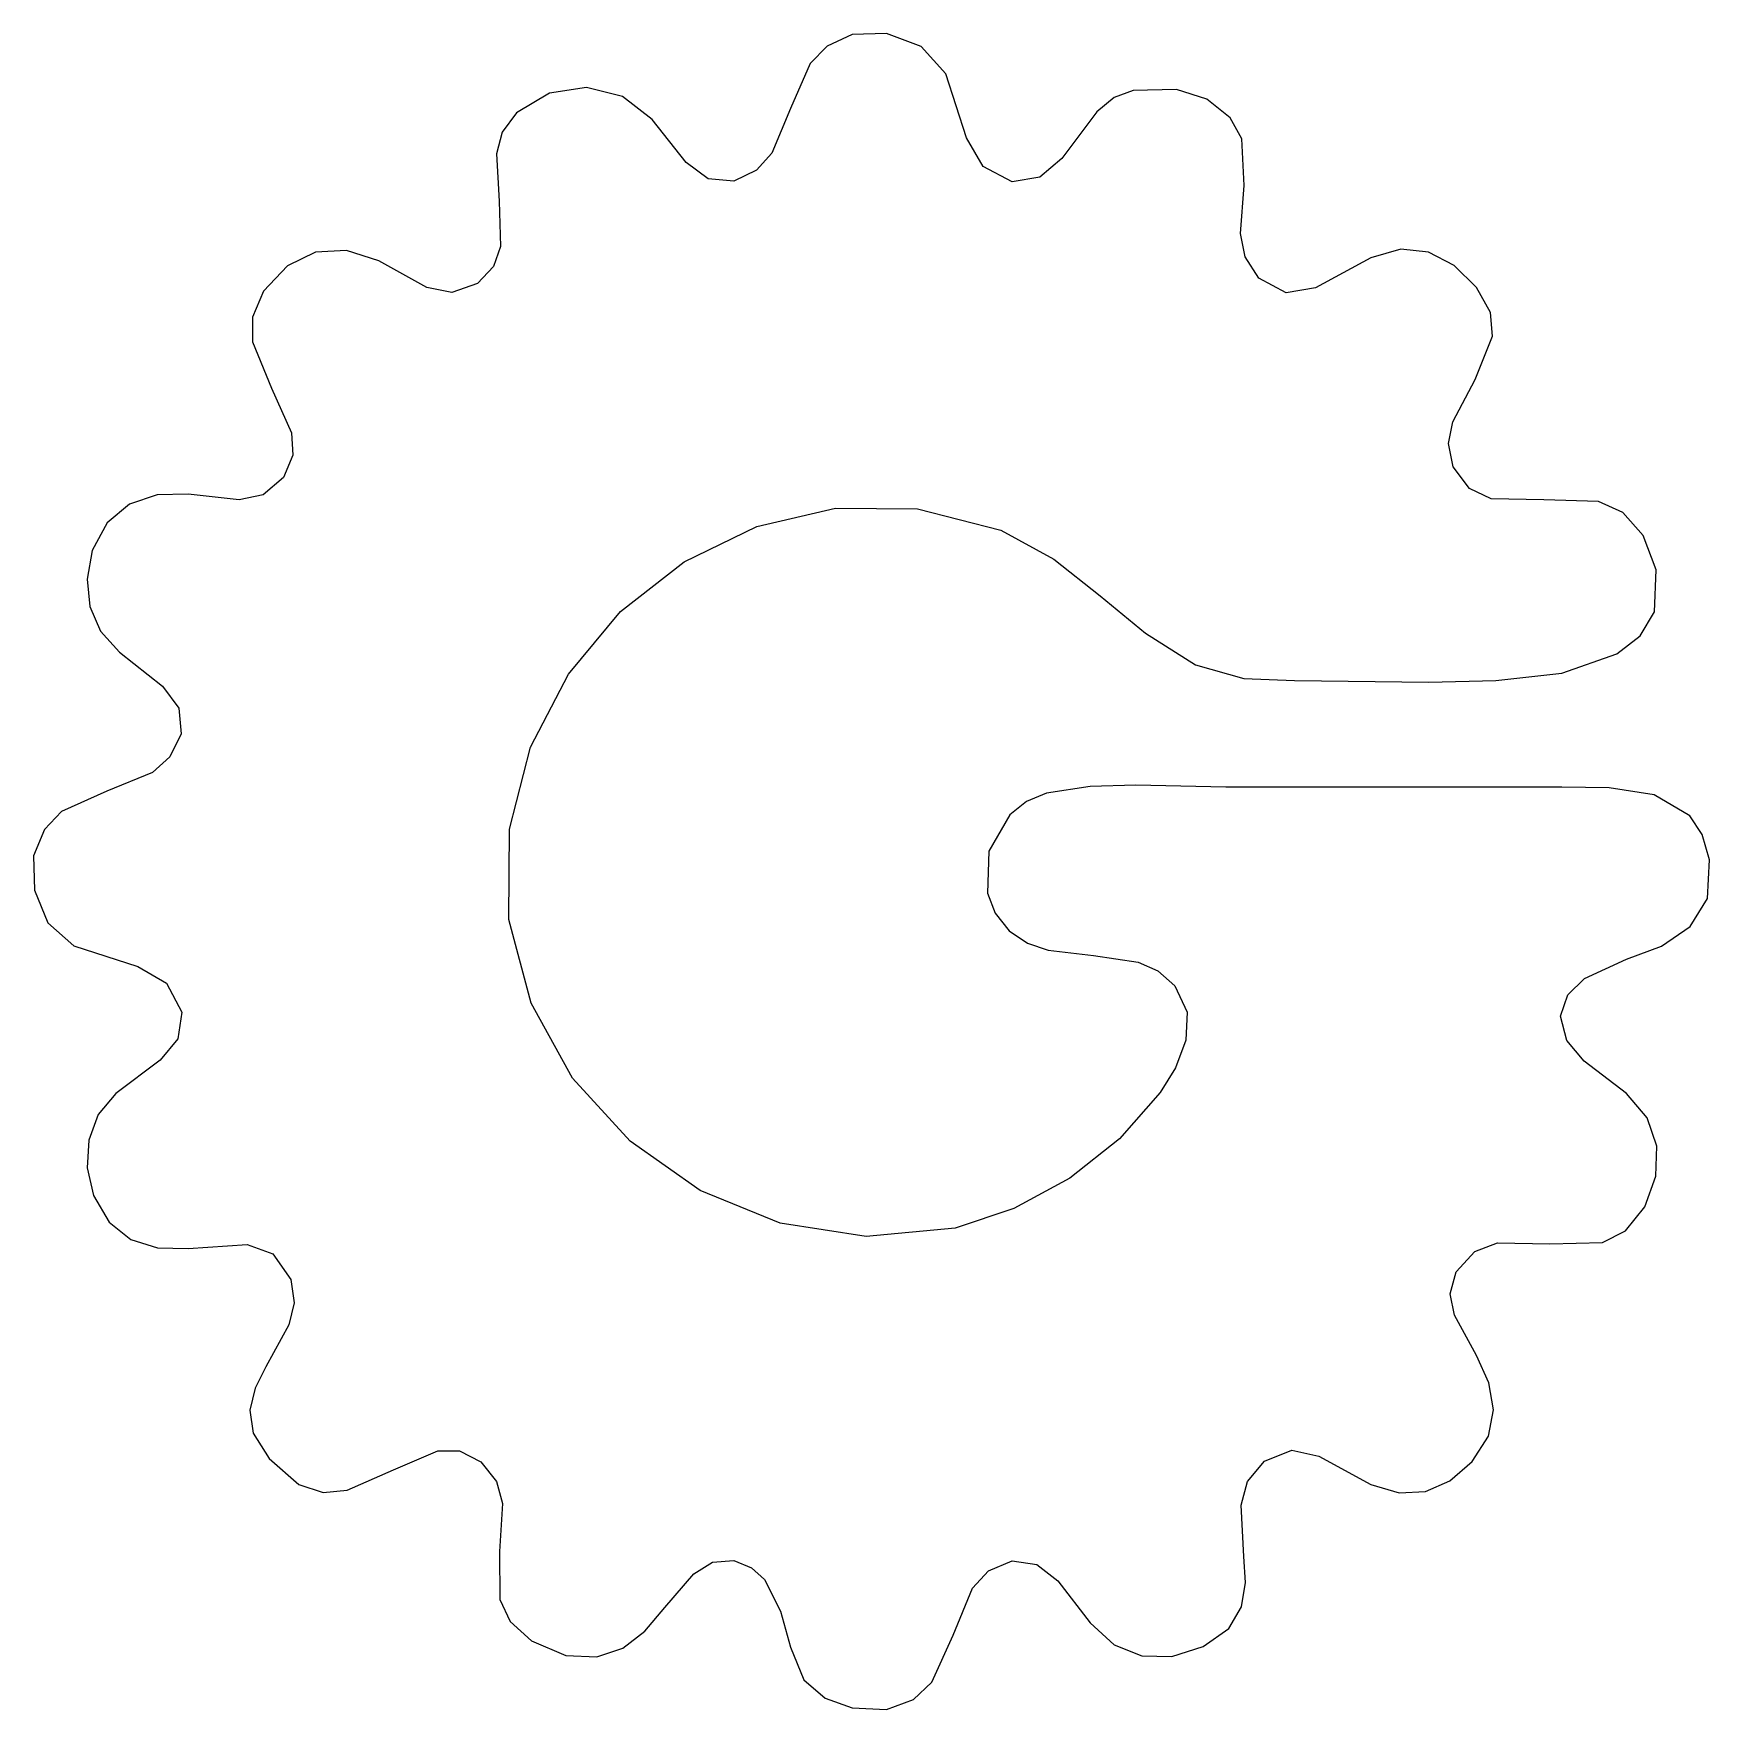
# Model space of a CAD drawing. Extents: x 0.4 to 40.1, y 0.6 to 40.2.
import ezdxf

# ---------------------------------------------------------------- set-up
doc = ezdxf.new("R2010")
doc.units = 0

msp = doc.modelspace()

# ---------------------------------------------------------------- linework, layer by layer
at = {"layer": 'Image'}
for p, q in [((19.7781, 40.2142), (19.188196, 39.940043)), ((20.5909, 40.2376), (19.7781, 40.2142)), ((19.7781, 40.2142), (19.7781, 40.2142)), ((21.41655, 39.928175), (20.5909, 40.2376)), ((19.188196, 39.940043), (18.789033, 39.52475)), ((21.9986, 39.2853), (21.41655, 39.928175)), ((18.789033, 39.52475), (18.318562, 38.461575)), ((22.487938, 37.766013), (21.9986, 39.2853)), ((13.4948, 38.9588), (12.615441, 38.829603)), ((14.347684, 38.749822), (13.4948, 38.9588)), ((26.430438, 38.891063), (25.981736, 38.719948)), ((27.4546, 38.9156), (26.430438, 38.891063)), ((28.177, 38.6817), (27.4546, 38.9156)), ((12.615441, 38.829603), (11.8357, 38.3633)), ((15.048, 38.2016), (14.347684, 38.749822)), ((25.981736, 38.719948), (25.5697, 38.3818)), ((28.730848, 38.240581), (28.177, 38.6817)), ((11.8357, 38.3633), (11.499019, 37.903244)), ((15.850462, 37.183212), (15.048, 38.2016)), ((18.318562, 38.461575), (17.877961, 37.406312)), ((25.5697, 38.3818), (24.745575, 37.2813)), ((29.007917, 37.743137), (28.730848, 38.240581)), ((11.499019, 37.903244), (11.363842, 37.386977)), ((22.879123, 37.09162), (22.487938, 37.766013)), ((29.056759, 36.641447), (29.007917, 37.743137)), ((11.363842, 37.386977), (11.421663, 36.272512)), ((17.877961, 37.406312), (17.516133, 37.00091)), ((16.371464, 36.795898), (15.850462, 37.183212)), ((17.516133, 37.00091), (16.9785, 36.7406)), ((23.5712, 36.7241), (22.879123, 37.09162)), ((24.745575, 37.2813), (24.222738, 36.834812)), ((16.9785, 36.7406), (16.371464, 36.795898)), ((24.222738, 36.834812), (23.5712, 36.7241)), ((28.973614, 35.500977), (29.056759, 36.641447)), ((11.421663, 36.272512), (11.456477, 35.193317)), ((29.085699, 34.955059), (28.973614, 35.500977)), ((7.078098, 35.063288), (6.412178, 34.738842)), ((7.812098, 35.104214), (7.078098, 35.063288)), ((8.57955, 34.8549), (7.812098, 35.104214)), ((11.456477, 35.193317), (11.292542, 34.721136)), ((29.40857, 34.446076), (29.085699, 34.955059)), ((32.06037, 34.927036), (30.747237, 34.215811)), ((32.767657, 35.13139), (32.06037, 34.927036)), ((33.427091, 35.059788), (32.767657, 35.13139)), ((34.027596, 34.747024), (33.427091, 35.059788)), ((6.412178, 34.738842), (5.84897, 34.1376)), ((9.710326, 34.22825), (8.57955, 34.8549)), ((11.292542, 34.721136), (10.9156, 34.3228)), ((34.5581, 34.227893), (34.027596, 34.747024)), ((5.84897, 34.1376), (5.584073, 33.526084)), ((10.30178, 34.106466), (9.710326, 34.22825)), ((10.9156, 34.3228), (10.30178, 34.106466)), ((30.058155, 34.099095), (29.40857, 34.446076)), ((30.747237, 34.215811), (30.058155, 34.099095)), ((34.889958, 33.63136), (34.5581, 34.227893)), ((5.584073, 33.526084), (5.583696, 32.943025)), ((34.940421, 33.076803), (34.889958, 33.63136)), ((5.583696, 32.943025), (6.032281, 31.839575)), ((34.531075, 32.047388), (34.940421, 33.076803)), ((6.032281, 31.839575), (6.506278, 30.781837)), ((33.997878, 31.047178), (34.531075, 32.047388)), ((33.893529, 30.529128), (33.997878, 31.047178)), ((6.506278, 30.781837), (6.537666, 30.25592)), ((6.537666, 30.25592), (6.31724, 29.7244)), ((34.008648, 29.983703), (33.893529, 30.529128)), ((34.393235, 29.4644), (34.008648, 29.983703)), ((6.31724, 29.7244), (5.84022, 29.316894)), ((34.903442, 29.222396), (34.393235, 29.4644)), ((2.671621, 29.096262), (2.145553, 28.655858)), ((3.326054, 29.321286), (2.671621, 29.096262)), ((4.064, 29.3345), (3.326054, 29.321286)), ((5.272152, 29.198325), (4.064, 29.3345)), ((5.84022, 29.316894), (5.272152, 29.198325)), ((17.520871, 28.565331), (19.383294, 28.998153)), ((19.383294, 28.998153), (21.33057, 28.984993)), ((21.33057, 28.984993), (23.3002, 28.4775)), ((36.150609, 29.196291), (34.903442, 29.222396)), ((37.449948, 29.157402), (36.150609, 29.196291)), ((38.025369, 28.899418), (37.449948, 29.157402)), ((2.145553, 28.655858), (1.7927, 27.9965)), ((15.8058, 27.734875), (17.520871, 28.565331)), ((38.501258, 28.357743), (38.025369, 28.899418)), ((23.3002, 28.4775), (24.554194, 27.792414)), ((38.814728, 27.544944), (38.501258, 28.357743)), ((1.7927, 27.9965), (1.668401, 27.324472)), ((24.554194, 27.792414), (25.652341, 26.926158)), ((14.300579, 26.555135), (15.8058, 27.734875)), ((38.77472, 26.551523), (38.814728, 27.544944)), ((1.668401, 27.324472), (1.734719, 26.67725)), ((1.734719, 26.67725), (1.991452, 26.088528)), ((25.652341, 26.926158), (26.725883, 26.039278)), ((13.067706, 25.074459), (14.300579, 26.555135)), ((38.43121, 25.979615), (38.77472, 26.551523)), ((1.991452, 26.088528), (2.4384, 25.592)), ((26.725883, 26.039278), (27.90606, 25.29232)), ((37.878589, 25.553036), (38.43121, 25.979615)), ((2.4384, 25.592), (3.456765, 24.789538)), ((36.57592, 25.098783), (37.878589, 25.553036)), ((12.16968, 23.341198), (13.067706, 25.074459)), ((27.90606, 25.29232), (29.055854, 24.967731)), ((35.015402, 24.924823), (36.57592, 25.098783)), ((3.456765, 24.789538), (3.84409, 24.268536)), ((29.055854, 24.967731), (30.25415, 24.925928)), ((30.25415, 24.925928), (33.428381, 24.881732)), ((33.428381, 24.881732), (35.015402, 24.924823)), ((3.84409, 24.268536), (3.8994, 23.6615)), ((3.8994, 23.6615), (3.632201, 23.112366)), ((3.632201, 23.112366), (3.216457, 22.746552)), ((11.669, 21.4037), (12.16968, 23.341198)), ((3.216457, 22.746552), (2.139326, 22.305613)), ((2.139326, 22.305613), (1.067989, 21.820142)), ((24.38398, 22.252793), (23.907444, 22.058801)), ((25.415057, 22.41145), (24.38398, 22.252793)), ((26.4942, 22.445968), (25.415057, 22.41145)), ((28.6286, 22.3972), (26.4942, 22.445968)), ((36.576, 22.3972), (28.6286, 22.3972)), ((37.698292, 22.384395), (36.576, 22.3972)), ((38.762039, 22.22006), (37.698292, 22.384395)), ((39.607443, 21.715316), (38.762039, 22.22006)), ((1.067989, 21.820142), (0.659488, 21.398664)), ((23.907444, 22.058801), (23.513777, 21.746561)), ((23.513777, 21.746561), (23.018332, 20.882063)), ((39.89833, 21.276265), (39.607443, 21.715316)), ((0.659488, 21.398664), (0.402428, 20.7716)), ((11.657453, 19.266548), (11.669, 21.4037)), ((40.074709, 20.681283), (39.89833, 21.276265)), ((0.402428, 20.7716), (0.425773, 19.958801)), ((23.018332, 20.882063), (22.984201, 19.888752)), ((40.02911, 19.763485), (40.074709, 20.681283)), ((0.425773, 19.958801), (0.73799, 19.185581)), ((22.984201, 19.888752), (23.167176, 19.415496)), ((39.614058, 19.099425), (40.02911, 19.763485)), ((0.73799, 19.185581), (1.354739, 18.641431)), ((12.180783, 17.282536), (11.657453, 19.266548)), ((23.167176, 19.415496), (23.497938, 18.996083)), ((38.938469, 18.637127), (39.614058, 19.099425)), ((23.497938, 18.996083), (23.930998, 18.702756)), ((23.930998, 18.702756), (24.421687, 18.537787)), ((1.354739, 18.641431), (2.874002, 18.152114)), ((24.421687, 18.537787), (25.493305, 18.410968)), ((25.493305, 18.410968), (26.547498, 18.251723)), ((26.547498, 18.251723), (27.016404, 18.046219)), ((37.115425, 17.866008), (38.111259, 18.324613)), ((38.111259, 18.324613), (38.938469, 18.637127)), ((2.874002, 18.152114), (3.548391, 17.760926)), ((27.016404, 18.046219), (27.418968, 17.696143)), ((36.720335, 17.480059), (37.115425, 17.866008)), ((3.548391, 17.760926), (3.915919, 17.068841)), ((27.418968, 17.696143), (27.709016, 17.07148)), ((36.545089, 16.978523), (36.720335, 17.480059)), ((3.915919, 17.068841), (3.815783, 16.441931)), ((13.16155, 15.511803), (12.180783, 17.282536)), ((27.709016, 17.07148), (27.678161, 16.406151)), ((36.696264, 16.397524), (36.545089, 16.978523)), ((3.815783, 16.441931), (3.399792, 15.935078)), ((27.678161, 16.406151), (27.431643, 15.754861)), ((37.109958, 15.914705), (36.696264, 16.397524)), ((3.399792, 15.935078), (2.348169, 15.148921)), ((38.111169, 15.148912), (37.109958, 15.914705)), ((14.522312, 14.014487), (13.16155, 15.511803)), ((27.431643, 15.754861), (27.074702, 15.172313)), ((2.348169, 15.148921), (1.934111, 14.648124)), ((27.074702, 15.172313), (26.111588, 14.073001)), ((38.600303, 14.568337), (38.111169, 15.148912)), ((1.934111, 14.648124), (1.710064, 14.040403)), ((38.826692, 13.901141), (38.600303, 14.568337)), ((1.710064, 14.040403), (1.674392, 13.383185)), ((16.18563, 12.85073), (14.522312, 14.014487)), ((26.111588, 14.073001), (24.9324, 13.140989)), ((38.802924, 13.186345), (38.826692, 13.901141)), ((1.674392, 13.383185), (1.82546, 12.7339)), ((24.9324, 13.140989), (23.609813, 12.422111)), ((38.541591, 12.462972), (38.802924, 13.186345)), ((1.82546, 12.7339), (2.195621, 12.100818)), ((18.074061, 12.08067), (16.18563, 12.85073)), ((23.609813, 12.422111), (22.2165, 11.9622)), ((38.088803, 11.89279), (38.541591, 12.462972)), ((2.195621, 12.100818), (2.705864, 11.694093)), ((20.110165, 11.764447), (18.074061, 12.08067)), ((22.2165, 11.9622), (20.110165, 11.764447)), ((2.705864, 11.694093), (3.33554, 11.493531)), ((4.064, 11.47894), (5.459082, 11.571034)), ((5.459082, 11.571034), (6.063566, 11.353083)), ((34.518089, 11.404918), (35.054281, 11.611756)), ((35.054281, 11.611756), (36.293732, 11.58997)), ((36.293732, 11.58997), (37.541818, 11.620525)), ((37.541818, 11.620525), (38.088803, 11.89279)), ((3.33554, 11.493531), (4.064, 11.47894)), ((6.063566, 11.353083), (6.49222, 10.746698)), ((34.080411, 10.926332), (34.518089, 11.404918)), ((6.49222, 10.746698), (6.572475, 10.189172)), ((33.934, 10.405813), (34.080411, 10.926332)), ((34.036881, 9.897757), (33.934, 10.405813)), ((6.572475, 10.189172), (6.444707, 9.666778)), ((6.444707, 9.666778), (5.898529, 8.672572)), ((34.561227, 8.940842), (34.036881, 9.897757)), ((34.854635, 8.297517), (34.561227, 8.940842)), ((5.898529, 8.672572), (5.646833, 8.173354)), ((5.646833, 8.173354), (5.520542, 7.654454)), ((34.964545, 7.66007), (34.854635, 8.297517)), ((5.520542, 7.654454), (5.603012, 7.10217)), ((34.846787, 7.037492), (34.964545, 7.66007)), ((5.603012, 7.10217), (5.977601, 6.502798)), ((34.457189, 6.438772), (34.846787, 7.037492)), ((5.977601, 6.502798), (6.683021, 5.894102)), ((8.920282, 6.24145), (9.974336, 6.689439)), ((9.974336, 6.689439), (10.488098, 6.688758)), ((10.488098, 6.688758), (10.994111, 6.426576)), ((10.994111, 6.426576), (11.360586, 5.965257)), ((29.140412, 5.959182), (29.541469, 6.444823)), ((29.541469, 6.444823), (30.190288, 6.700967)), ((30.190288, 6.700967), (30.828347, 6.56242)), ((30.828347, 6.56242), (32.060429, 5.887875)), ((33.92476, 5.981601), (34.457189, 6.438772)), ((7.82537, 5.752905), (8.920282, 6.24145)), ((11.360586, 5.965257), (11.500865, 5.444083)), ((28.987207, 5.40309), (29.140412, 5.959182)), ((33.350183, 5.727731), (33.92476, 5.981601)), ((6.683021, 5.894102), (7.260536, 5.702892)), ((7.260536, 5.702892), (7.82537, 5.752905)), ((32.060429, 5.887875), (32.729919, 5.691658)), ((32.729919, 5.691658), (33.350183, 5.727731)), ((11.500865, 5.444083), (11.431377, 4.303026)), ((29.053915, 4.184309), (28.987207, 5.40309)), ((11.431377, 4.303026), (11.442728, 3.165119)), ((16.029452, 3.774747), (16.477326, 4.05387)), ((16.477326, 4.05387), (16.97849, 4.090415)), ((16.97849, 4.090415), (17.399438, 3.915795)), ((23.009137, 3.845904), (23.571189, 4.08373)), ((23.571189, 4.08373), (24.149355, 3.995694)), ((24.149355, 3.995694), (24.650204, 3.606821)), ((29.088609, 3.573996), (29.053915, 4.184309)), ((15.34512, 2.980405), (16.029452, 3.774747)), ((17.399438, 3.915795), (17.706291, 3.641789)), ((17.706291, 3.641789), (18.083751, 2.892664)), ((22.632323, 3.434574), (23.009137, 3.845904)), ((24.650204, 3.606821), (25.418589, 2.61907)), ((29.000717, 2.997987), (29.088609, 3.573996)), ((22.172229, 2.323003), (22.632323, 3.434574)), ((11.442728, 3.165119), (11.684057, 2.647883)), ((14.873995, 2.421332), (15.34512, 2.980405)), ((18.083751, 2.892664), (18.322951, 2.037129)), ((28.697631, 2.48247), (29.000717, 2.997987)), ((11.684057, 2.647883), (12.192001, 2.192076)), ((14.350149, 2.017099), (14.873995, 2.421332)), ((25.418589, 2.61907), (25.983798, 2.095707)), ((28.086739, 2.053633), (28.697631, 2.48247)), ((12.192001, 2.192076), (13.0048, 1.840585)), ((13.738709, 1.809563), (14.350149, 2.017099)), ((18.322951, 2.037129), (18.63597, 1.269275)), ((21.66655, 1.21221), (22.172229, 2.323003)), ((25.983798, 2.095707), (26.634943, 1.8315)), ((27.344949, 1.819719), (28.086739, 2.053633)), ((13.0048, 1.840585), (13.738709, 1.809563)), ((26.634943, 1.8315), (27.344949, 1.819719)), ((18.63597, 1.269275), (19.138268, 0.832045)), ((21.232755, 0.801854), (21.66655, 1.21221)), ((19.138268, 0.832045), (19.77813, 0.606482)), ((20.590929, 0.56539), (21.232755, 0.801854)), ((19.77813, 0.606482), (20.590929, 0.56539))]:
    msp.add_line(p, q, dxfattribs=at)

doc.saveas('drawing.dxf')
